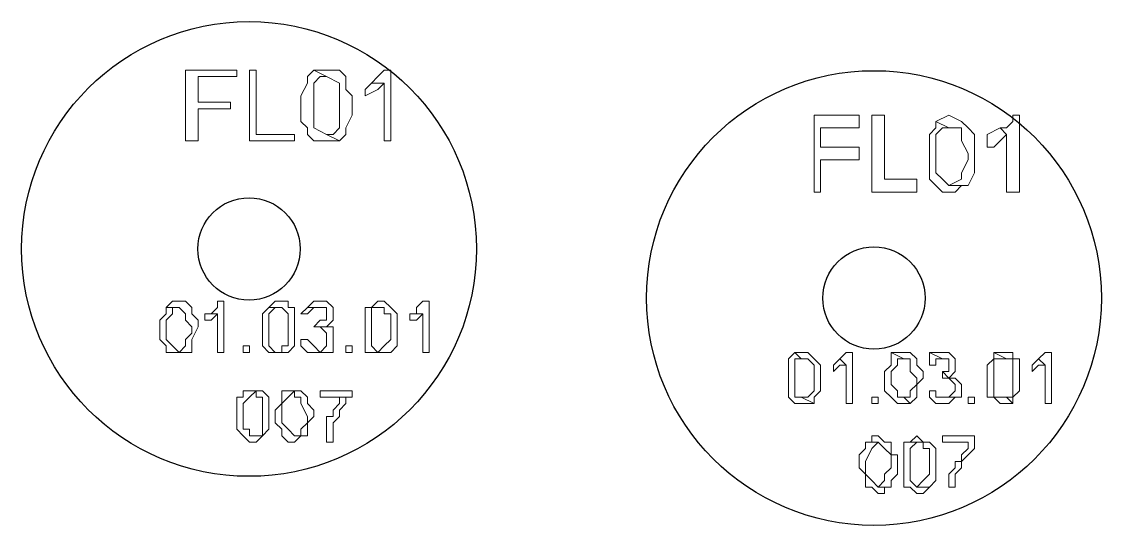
# Model space of a CAD drawing. Header units: millimetres. Extents: x 977 to 12288, y -94 to 5752.
# Drawn here: x 2782.93 to 2830.41, y 4483.5 to 4505.66 of the extents above; entities that cross this region are included whole.
import ezdxf

# ---------------------------------------------------------------- set-up
doc = ezdxf.new("R2010")
doc.units = ezdxf.units.MM

msp = doc.modelspace()

# ---------------------------------------------------------------- linework, layer by layer
at = {"color": 4, "lineweight": 0}
for points in [[(2792.39141681, 4503.51809489), (2790.13512573, 4503.51809489), (2790.13512573, 4500.41569466), (2790.6991985, 4500.41569466), (2790.6991985, 4501.82587658), (2792.10938042, 4501.82587658), (2792.10938042, 4502.10791297), (2790.6991985, 4502.10791297), (2790.6991985, 4503.23605851), (2792.39141681, 4503.23605851)], [(2793.23752596, 4503.51809489), (2792.95548957, 4503.51809489), (2792.95548957, 4500.41569466), (2794.92974426, 4500.41569466), (2794.92974426, 4500.69773105), (2793.23752596, 4500.69773105)], [(2795.77585342, 4503.51809489), (2795.49381703, 4503.23605851), (2795.49381703, 4502.95402212), (2795.49381703, 4502.95402212), (2795.21178065, 4502.38994935), (2795.21178065, 4501.82587658), (2795.21178065, 4501.82587658), (2795.21178065, 4501.26180382), (2795.49381703, 4500.97976743), (2795.49381703, 4500.69773105), (2795.77585342, 4500.41569466), (2796.33992618, 4500.41569466), (2796.62196257, 4500.41569466), (2796.90399895, 4500.41569466), (2796.33992618, 4500.69773105), (2796.33992618, 4500.69773105), (2795.77585342, 4500.97976743), (2795.77585342, 4500.97976743), (2795.77585342, 4501.5438402), (2795.77585342, 4501.82587658), (2795.77585342, 4502.38994935), (2795.77585342, 4502.67198574), (2795.77585342, 4502.95402212), (2796.0578898, 4503.23605851), (2796.33992618, 4503.23605851)], [(2796.33992618, 4503.51809489), (2796.0578898, 4503.51809489), (2795.77585342, 4503.51809489), (2796.33992618, 4503.23605851), (2796.33992618, 4503.23605851), (2796.90399895, 4502.95402212), (2796.90399895, 4502.95402212), (2796.90399895, 4502.38994935), (2796.90399895, 4501.82587658), (2796.90399895, 4501.5438402), (2796.90399895, 4501.26180382), (2796.90399895, 4500.97976743), (2796.62196257, 4500.69773105), (2796.33992618, 4500.69773105), (2796.90399895, 4500.41569466), (2797.18603534, 4500.69773105), (2797.18603534, 4500.97976743), (2797.18603534, 4500.97976743), (2797.46807172, 4501.5438402), (2797.46807172, 4501.82587658), (2797.46807172, 4502.38994935), (2797.18603534, 4502.67198574), (2797.18603534, 4502.67198574), (2797.18603534, 4503.23605851), (2797.18603534, 4503.23605851), (2796.90399895, 4503.51809489), (2796.62196257, 4503.51809489)], [(2799.16029003, 4503.51809489), (2798.87825364, 4503.51809489), (2798.87825364, 4503.51809489), (2798.59621726, 4503.23605851), (2798.31418087, 4502.95402212), (2798.87825364, 4502.95402212), (2798.87825364, 4500.41569466), (2799.16029003, 4500.41569466)], [(2798.31418087, 4502.95402212), (2798.03214449, 4502.67198574), (2798.03214449, 4502.38994935), (2798.03214449, 4502.38994935), (2798.59621726, 4502.67198574), (2798.59621726, 4502.67198574), (2798.87825364, 4502.95402212)], [(2819.74894607, 4501.5438402), (2817.77469138, 4501.5438402), (2817.77469138, 4498.15940359), (2818.05672776, 4498.15940359), (2818.05672776, 4499.56958551), (2819.74894607, 4499.56958551), (2819.74894607, 4500.13365828), (2818.05672776, 4500.13365828), (2818.05672776, 4500.97976743), (2819.74894607, 4500.97976743)], [(2820.8770916, 4501.5438402), (2820.31301884, 4501.5438402), (2820.31301884, 4498.15940359), (2822.28727352, 4498.15940359), (2822.28727352, 4498.72347636), (2820.8770916, 4498.72347636)], [(2823.13338268, 4501.26180382), (2823.13338268, 4500.97976743), (2822.85134629, 4500.69773105), (2822.85134629, 4500.69773105), (2822.85134629, 4500.41569466), (2822.85134629, 4499.8516219), (2822.85134629, 4499.56958551), (2822.85134629, 4499.28754913), (2822.85134629, 4498.72347636), (2823.13338268, 4498.44143998), (2823.41541906, 4498.15940359), (2823.69745545, 4498.15940359), (2823.97949183, 4498.15940359), (2824.26152821, 4498.44143998), (2823.69745545, 4498.44143998), (2823.69745545, 4498.44143998), (2823.41541906, 4498.72347636), (2823.13338268, 4499.00551274), (2823.13338268, 4499.28754913), (2823.13338268, 4499.8516219), (2823.13338268, 4500.13365828), (2823.13338268, 4500.69773105), (2823.41541906, 4500.97976743), (2823.41541906, 4500.97976743), (2823.69745545, 4500.97976743)], [(2823.69745545, 4501.5438402), (2823.69745545, 4501.5438402), (2823.13338268, 4501.26180382), (2823.69745545, 4500.97976743), (2823.97949183, 4500.97976743), (2824.26152821, 4500.97976743), (2824.26152821, 4500.69773105), (2824.26152821, 4500.41569466), (2824.5435646, 4499.8516219), (2824.5435646, 4499.56958551), (2824.26152821, 4499.00551274), (2824.26152821, 4498.72347636), (2824.26152821, 4498.72347636), (2823.69745545, 4498.44143998), (2824.26152821, 4498.44143998), (2824.5435646, 4498.44143998), (2824.82560098, 4499.00551274), (2824.82560098, 4499.00551274), (2824.82560098, 4499.28754913), (2824.82560098, 4499.8516219), (2824.82560098, 4500.13365828), (2824.82560098, 4500.69773105), (2824.82560098, 4500.69773105), (2824.5435646, 4500.97976743), (2824.5435646, 4500.97976743), (2824.26152821, 4501.26180382), (2824.26152821, 4501.26180382)], [(2826.79985567, 4501.5438402), (2826.51781929, 4501.5438402), (2826.51781929, 4501.26180382), (2826.2357829, 4500.97976743), (2825.95374652, 4500.97976743), (2826.2357829, 4500.69773105), (2826.2357829, 4498.15940359), (2826.79985567, 4498.15940359)], [(2825.95374652, 4500.97976743), (2825.38967375, 4500.69773105), (2825.38967375, 4500.13365828), (2825.67171013, 4500.13365828), (2825.95374652, 4500.41569466), (2825.95374652, 4500.41569466), (2826.2357829, 4500.69773105)], [(2789.85308935, 4493.36478506), (2789.57105296, 4493.36478506), (2789.28901658, 4493.08274868), (2789.85308935, 4493.08274868), (2789.85308935, 4493.08274868), (2790.13512573, 4492.80071229), (2790.13512573, 4492.80071229), (2790.13512573, 4492.51867591), (2790.41716212, 4492.23663952), (2790.41716212, 4491.95460314), (2790.13512573, 4491.67256676), (2790.13512573, 4491.39053037), (2790.13512573, 4491.39053037), (2789.85308935, 4491.10849399), (2790.13512573, 4491.10849399), (2790.41716212, 4491.10849399), (2790.41716212, 4491.39053037), (2790.41716212, 4491.67256676), (2790.41716212, 4491.67256676), (2790.6991985, 4492.23663952), (2790.6991985, 4492.51867591), (2790.41716212, 4492.80071229), (2790.41716212, 4492.80071229), (2790.41716212, 4493.08274868), (2790.41716212, 4493.08274868), (2790.13512573, 4493.36478506), (2790.13512573, 4493.36478506)], [(2791.82734404, 4493.36478506), (2791.82734404, 4493.36478506), (2791.54530765, 4493.36478506), (2791.54530765, 4493.08274868), (2791.26327127, 4492.80071229), (2791.54530765, 4492.80071229), (2791.54530765, 4491.10849399), (2791.82734404, 4491.10849399)], [(2794.36567149, 4493.36478506), (2794.08363511, 4493.36478506), (2793.80159873, 4493.08274868), (2794.36567149, 4493.08274868), (2794.36567149, 4493.08274868), (2794.64770788, 4492.80071229), (2794.64770788, 4492.80071229), (2794.64770788, 4492.51867591), (2794.64770788, 4492.23663952), (2794.64770788, 4491.95460314), (2794.64770788, 4491.67256676), (2794.64770788, 4491.39053037), (2794.36567149, 4491.39053037), (2794.36567149, 4491.10849399), (2794.64770788, 4491.10849399), (2794.64770788, 4491.10849399), (2794.92974426, 4491.39053037), (2794.92974426, 4491.67256676), (2794.92974426, 4491.67256676), (2794.92974426, 4492.23663952), (2794.92974426, 4492.51867591), (2794.92974426, 4492.80071229), (2794.92974426, 4492.80071229), (2794.92974426, 4493.08274868), (2794.64770788, 4493.08274868), (2794.64770788, 4493.36478506), (2794.64770788, 4493.36478506)], [(2796.0578898, 4493.36478506), (2795.77585342, 4493.36478506), (2795.49381703, 4493.08274868), (2796.0578898, 4493.08274868), (2796.0578898, 4493.08274868), (2796.33992618, 4493.08274868), (2796.33992618, 4493.08274868), (2796.33992618, 4492.80071229), (2796.33992618, 4492.51867591), (2796.33992618, 4492.51867591), (2796.0578898, 4492.51867591), (2795.77585342, 4492.23663952), (2796.33992618, 4492.23663952), (2796.62196257, 4492.51867591), (2796.62196257, 4492.51867591), (2796.62196257, 4492.80071229), (2796.62196257, 4492.80071229), (2796.62196257, 4493.08274868), (2796.62196257, 4493.08274868), (2796.33992618, 4493.36478506), (2796.33992618, 4493.36478506)], [(2798.59621726, 4493.36478506), (2798.59621726, 4493.36478506), (2798.31418087, 4493.08274868), (2798.59621726, 4493.08274868), (2798.87825364, 4493.08274868), (2798.87825364, 4492.80071229), (2799.16029003, 4492.80071229), (2799.16029003, 4492.51867591), (2799.16029003, 4492.23663952), (2799.16029003, 4491.95460314), (2799.16029003, 4491.67256676), (2798.87825364, 4491.39053037), (2798.87825364, 4491.39053037), (2798.59621726, 4491.10849399), (2799.16029003, 4491.10849399), (2799.16029003, 4491.10849399), (2799.44232641, 4491.39053037), (2799.44232641, 4491.67256676), (2799.44232641, 4491.67256676), (2799.44232641, 4492.23663952), (2799.44232641, 4492.51867591), (2799.44232641, 4492.80071229), (2799.44232641, 4492.80071229), (2799.16029003, 4493.08274868), (2799.16029003, 4493.08274868), (2798.87825364, 4493.36478506), (2798.87825364, 4493.36478506)], [(2800.85250833, 4493.36478506), (2800.57047195, 4493.36478506), (2800.57047195, 4493.36478506), (2800.28843556, 4493.08274868), (2800.28843556, 4492.80071229), (2800.57047195, 4492.80071229), (2800.57047195, 4491.10849399), (2800.85250833, 4491.10849399)], [(2789.28901658, 4493.08274868), (2789.28901658, 4493.08274868), (2789.28901658, 4492.80071229), (2789.28901658, 4492.80071229), (2789.0069802, 4492.51867591), (2789.0069802, 4492.23663952), (2789.0069802, 4491.95460314), (2789.0069802, 4491.67256676), (2789.28901658, 4491.39053037), (2789.28901658, 4491.10849399), (2789.57105296, 4491.10849399), (2789.85308935, 4491.10849399), (2789.85308935, 4491.10849399), (2790.13512573, 4491.10849399), (2789.85308935, 4491.10849399), (2789.85308935, 4491.10849399), (2789.57105296, 4491.39053037), (2789.57105296, 4491.39053037), (2789.28901658, 4491.67256676), (2789.28901658, 4492.23663952), (2789.28901658, 4492.51867591), (2789.57105296, 4492.80071229), (2789.57105296, 4492.80071229), (2789.57105296, 4493.08274868), (2789.85308935, 4493.08274868)], [(2791.26327127, 4492.80071229), (2790.98123489, 4492.80071229), (2790.98123489, 4492.51867591), (2790.98123489, 4492.51867591), (2791.26327127, 4492.51867591), (2791.26327127, 4492.51867591), (2791.54530765, 4492.80071229)], [(2793.80159873, 4493.08274868), (2793.80159873, 4493.08274868), (2793.51956234, 4492.80071229), (2793.51956234, 4492.80071229), (2793.51956234, 4492.51867591), (2793.51956234, 4492.23663952), (2793.51956234, 4491.95460314), (2793.51956234, 4491.67256676), (2793.51956234, 4491.39053037), (2793.80159873, 4491.10849399), (2794.08363511, 4491.10849399), (2794.36567149, 4491.10849399), (2794.36567149, 4491.10849399), (2794.64770788, 4491.10849399), (2794.36567149, 4491.10849399), (2794.08363511, 4491.10849399), (2793.80159873, 4491.39053037), (2793.80159873, 4491.39053037), (2793.80159873, 4491.67256676), (2793.80159873, 4492.23663952), (2793.80159873, 4492.51867591), (2793.80159873, 4492.80071229), (2793.80159873, 4492.80071229), (2794.08363511, 4493.08274868), (2794.36567149, 4493.08274868)], [(2795.49381703, 4493.08274868), (2795.49381703, 4493.08274868), (2795.21178065, 4492.80071229), (2795.49381703, 4492.80071229), (2795.49381703, 4492.80071229), (2795.77585342, 4493.08274868), (2795.77585342, 4493.08274868), (2796.0578898, 4493.08274868)], [(2798.31418087, 4493.08274868), (2798.03214449, 4493.08274868), (2798.03214449, 4492.80071229), (2798.03214449, 4492.80071229), (2798.03214449, 4492.51867591), (2798.03214449, 4492.23663952), (2798.03214449, 4491.95460314), (2798.03214449, 4491.67256676), (2798.03214449, 4491.39053037), (2798.03214449, 4491.10849399), (2798.31418087, 4491.10849399), (2798.59621726, 4491.10849399), (2798.87825364, 4491.10849399), (2799.16029003, 4491.10849399), (2798.59621726, 4491.10849399), (2798.59621726, 4491.10849399), (2798.31418087, 4491.39053037), (2798.31418087, 4491.39053037), (2798.31418087, 4491.67256676), (2798.31418087, 4492.23663952), (2798.31418087, 4492.51867591), (2798.31418087, 4492.80071229), (2798.31418087, 4492.80071229), (2798.31418087, 4493.08274868), (2798.59621726, 4493.08274868)], [(2800.28843556, 4492.80071229), (2800.00639918, 4492.80071229), (2800.00639918, 4492.51867591), (2800.00639918, 4492.51867591), (2800.28843556, 4492.51867591), (2800.28843556, 4492.51867591), (2800.57047195, 4492.80071229)], [(2795.77585342, 4492.23663952), (2795.77585342, 4492.23663952), (2796.0578898, 4492.23663952), (2796.62196257, 4492.23663952), (2796.33992618, 4492.23663952), (2796.33992618, 4492.23663952), (2795.77585342, 4492.23663952)], [(2796.62196257, 4492.23663952), (2796.0578898, 4492.23663952), (2796.0578898, 4492.23663952), (2796.33992618, 4491.95460314), (2796.33992618, 4491.95460314), (2796.33992618, 4491.67256676), (2796.33992618, 4491.67256676), (2796.33992618, 4491.39053037), (2796.33992618, 4491.39053037), (2796.0578898, 4491.10849399), (2796.62196257, 4491.10849399), (2796.62196257, 4491.10849399), (2796.62196257, 4491.39053037), (2796.62196257, 4491.67256676), (2796.62196257, 4491.95460314), (2796.62196257, 4491.95460314)], [(2792.67345319, 4491.10849399), (2792.67345319, 4491.39053037), (2792.95548957, 4491.39053037), (2792.95548957, 4491.10849399), (2792.67345319, 4491.10849399)], [(2795.49381703, 4491.67256676), (2795.21178065, 4491.67256676), (2795.21178065, 4491.39053037), (2795.49381703, 4491.10849399), (2795.49381703, 4491.10849399), (2795.77585342, 4491.10849399), (2796.0578898, 4491.10849399), (2796.0578898, 4491.10849399), (2796.33992618, 4491.10849399), (2796.62196257, 4491.10849399), (2796.0578898, 4491.10849399), (2796.0578898, 4491.10849399), (2795.77585342, 4491.39053037), (2795.77585342, 4491.39053037)], [(2797.18603534, 4491.10849399), (2797.18603534, 4491.39053037), (2797.46807172, 4491.39053037), (2797.46807172, 4491.10849399), (2797.18603534, 4491.10849399)], [(2816.92858223, 4491.10849399), (2816.64654584, 4490.8264576), (2816.64654584, 4490.54442122), (2816.64654584, 4490.54442122), (2816.64654584, 4490.26238484), (2816.64654584, 4489.98034845), (2816.64654584, 4489.98034845), (2816.64654584, 4489.41627568), (2816.64654584, 4489.1342393), (2816.64654584, 4489.1342393), (2816.92858223, 4488.85220291), (2817.21061861, 4488.85220291), (2817.49265499, 4488.85220291), (2817.77469138, 4488.85220291), (2817.21061861, 4489.1342393), (2817.21061861, 4489.1342393), (2816.92858223, 4489.1342393), (2816.92858223, 4489.41627568), (2816.92858223, 4489.69831207), (2816.92858223, 4489.98034845), (2816.92858223, 4490.26238484), (2816.92858223, 4490.54442122), (2816.92858223, 4490.8264576), (2816.92858223, 4490.8264576), (2817.21061861, 4490.8264576)], [(2817.21061861, 4491.10849399), (2817.21061861, 4491.10849399), (2816.92858223, 4491.10849399), (2817.21061861, 4490.8264576), (2817.49265499, 4490.8264576), (2817.49265499, 4490.8264576), (2817.77469138, 4490.54442122), (2817.77469138, 4490.26238484), (2817.77469138, 4489.98034845), (2817.77469138, 4489.69831207), (2817.77469138, 4489.41627568), (2817.49265499, 4489.1342393), (2817.49265499, 4489.1342393), (2817.21061861, 4489.1342393), (2817.77469138, 4488.85220291), (2817.77469138, 4489.1342393), (2818.05672776, 4489.41627568), (2818.05672776, 4489.41627568), (2818.05672776, 4489.69831207), (2818.05672776, 4489.98034845), (2818.05672776, 4490.26238484), (2818.05672776, 4490.54442122), (2818.05672776, 4490.54442122), (2817.77469138, 4490.8264576), (2817.77469138, 4490.8264576), (2817.49265499, 4491.10849399), (2817.49265499, 4491.10849399)], [(2818.90283692, 4490.8264576), (2818.62080053, 4490.54442122), (2818.62080053, 4490.26238484), (2818.62080053, 4490.26238484), (2818.90283692, 4490.54442122), (2818.90283692, 4490.54442122), (2819.1848733, 4490.54442122)], [(2819.46690968, 4491.10849399), (2819.1848733, 4491.10849399), (2819.1848733, 4491.10849399), (2818.90283692, 4490.8264576), (2818.90283692, 4490.8264576), (2819.1848733, 4490.54442122), (2819.1848733, 4488.85220291), (2819.46690968, 4488.85220291)], [(2821.15912799, 4491.10849399), (2821.15912799, 4490.8264576), (2821.15912799, 4490.54442122), (2821.15912799, 4490.54442122), (2820.8770916, 4490.26238484), (2820.8770916, 4489.98034845), (2820.8770916, 4489.98034845), (2820.8770916, 4489.41627568), (2821.15912799, 4489.1342393), (2821.15912799, 4489.1342393), (2821.44116437, 4488.85220291), (2821.72320076, 4488.85220291), (2821.72320076, 4488.85220291), (2822.00523714, 4488.85220291), (2821.72320076, 4489.1342393), (2821.72320076, 4489.1342393), (2821.44116437, 4489.1342393), (2821.44116437, 4489.41627568), (2821.15912799, 4489.69831207), (2821.15912799, 4489.98034845), (2821.15912799, 4490.26238484), (2821.44116437, 4490.54442122), (2821.44116437, 4490.8264576), (2821.44116437, 4490.8264576), (2821.72320076, 4490.8264576)], [(2821.72320076, 4491.10849399), (2821.44116437, 4491.10849399), (2821.15912799, 4491.10849399), (2821.72320076, 4490.8264576), (2821.72320076, 4490.8264576), (2822.00523714, 4490.8264576), (2822.00523714, 4490.54442122), (2822.00523714, 4490.26238484), (2822.28727352, 4489.98034845), (2822.28727352, 4489.69831207), (2822.00523714, 4489.41627568), (2822.00523714, 4489.1342393), (2822.00523714, 4489.1342393), (2821.72320076, 4489.1342393), (2822.00523714, 4488.85220291), (2822.28727352, 4489.1342393), (2822.28727352, 4489.41627568), (2822.28727352, 4489.41627568), (2822.28727352, 4489.69831207), (2822.56930991, 4489.98034845), (2822.56930991, 4490.26238484), (2822.28727352, 4490.54442122), (2822.28727352, 4490.54442122), (2822.28727352, 4490.8264576), (2822.28727352, 4490.8264576), (2822.00523714, 4491.10849399), (2822.00523714, 4491.10849399)], [(2822.85134629, 4491.10849399), (2822.85134629, 4490.8264576), (2822.85134629, 4490.54442122), (2823.13338268, 4490.54442122), (2823.13338268, 4490.54442122), (2823.13338268, 4490.8264576), (2823.13338268, 4490.8264576), (2823.41541906, 4490.8264576)], [(2823.41541906, 4491.10849399), (2823.13338268, 4491.10849399), (2822.85134629, 4491.10849399), (2823.41541906, 4490.8264576), (2823.41541906, 4490.8264576), (2823.69745545, 4490.8264576), (2823.69745545, 4490.8264576), (2823.69745545, 4490.54442122), (2823.69745545, 4490.54442122), (2823.69745545, 4490.26238484), (2823.69745545, 4490.26238484), (2823.41541906, 4490.26238484), (2823.69745545, 4489.98034845), (2823.97949183, 4490.26238484), (2823.97949183, 4490.26238484), (2823.97949183, 4490.54442122), (2823.97949183, 4490.54442122), (2823.97949183, 4490.8264576), (2823.97949183, 4490.8264576), (2823.69745545, 4491.10849399), (2823.69745545, 4491.10849399)], [(2825.67171013, 4491.10849399), (2825.67171013, 4490.8264576), (2825.38967375, 4490.54442122), (2825.38967375, 4490.54442122), (2825.38967375, 4490.26238484), (2825.38967375, 4489.98034845), (2825.38967375, 4489.98034845), (2825.38967375, 4489.41627568), (2825.38967375, 4489.1342393), (2825.67171013, 4489.1342393), (2825.95374652, 4488.85220291), (2826.2357829, 4488.85220291), (2826.2357829, 4488.85220291), (2826.51781929, 4488.85220291), (2826.2357829, 4489.1342393), (2825.95374652, 4489.1342393), (2825.67171013, 4489.1342393), (2825.67171013, 4489.41627568), (2825.67171013, 4489.69831207), (2825.67171013, 4489.98034845), (2825.67171013, 4490.26238484), (2825.67171013, 4490.54442122), (2825.67171013, 4490.8264576), (2825.95374652, 4490.8264576), (2826.2357829, 4490.8264576)], [(2826.2357829, 4491.10849399), (2825.95374652, 4491.10849399), (2825.67171013, 4491.10849399), (2826.2357829, 4490.8264576), (2826.2357829, 4490.8264576), (2826.51781929, 4490.8264576), (2826.51781929, 4490.54442122), (2826.51781929, 4490.26238484), (2826.51781929, 4489.98034845), (2826.51781929, 4489.69831207), (2826.51781929, 4489.41627568), (2826.51781929, 4489.1342393), (2826.2357829, 4489.1342393), (2826.2357829, 4489.1342393), (2826.51781929, 4488.85220291), (2826.51781929, 4489.1342393), (2826.79985567, 4489.41627568), (2826.79985567, 4489.41627568), (2826.79985567, 4489.69831207), (2826.79985567, 4489.98034845), (2826.79985567, 4490.26238484), (2826.79985567, 4490.54442122), (2826.79985567, 4490.54442122), (2826.79985567, 4490.8264576), (2826.51781929, 4490.8264576), (2826.51781929, 4491.10849399), (2826.51781929, 4491.10849399)], [(2827.64596482, 4490.8264576), (2827.36392844, 4490.54442122), (2827.36392844, 4490.26238484), (2827.36392844, 4490.26238484), (2827.64596482, 4490.54442122), (2827.64596482, 4490.54442122), (2827.92800121, 4490.54442122)], [(2828.21003759, 4491.10849399), (2827.92800121, 4491.10849399), (2827.92800121, 4491.10849399), (2827.64596482, 4490.8264576), (2827.64596482, 4490.8264576), (2827.92800121, 4490.54442122), (2827.92800121, 4488.85220291), (2828.21003759, 4488.85220291)], [(2823.41541906, 4490.26238484), (2823.41541906, 4489.98034845), (2823.41541906, 4489.98034845), (2823.97949183, 4489.98034845), (2823.69745545, 4489.98034845), (2823.69745545, 4489.98034845), (2823.41541906, 4490.26238484)], [(2823.97949183, 4489.98034845), (2823.41541906, 4489.98034845), (2823.69745545, 4489.98034845), (2823.69745545, 4489.98034845), (2823.97949183, 4489.69831207), (2823.97949183, 4489.41627568), (2823.97949183, 4489.41627568), (2823.69745545, 4489.1342393), (2823.69745545, 4489.1342393), (2823.41541906, 4489.1342393), (2823.97949183, 4489.1342393), (2823.97949183, 4489.1342393), (2824.26152821, 4489.1342393), (2824.26152821, 4489.41627568), (2824.26152821, 4489.69831207), (2823.97949183, 4489.98034845)], [(2792.67345319, 4489.41627568), (2792.67345319, 4489.1342393), (2792.39141681, 4489.1342393), (2792.39141681, 4488.85220291), (2792.39141681, 4488.57016653), (2792.39141681, 4488.28813015), (2792.39141681, 4488.28813015), (2792.39141681, 4488.00609376), (2792.39141681, 4487.72405738), (2792.67345319, 4487.44202099), (2792.95548957, 4487.15998461), (2793.23752596, 4487.15998461), (2793.23752596, 4487.15998461), (2793.51956234, 4487.44202099), (2793.23752596, 4487.44202099), (2792.95548957, 4487.44202099), (2792.95548957, 4487.72405738), (2792.67345319, 4487.72405738), (2792.67345319, 4488.00609376), (2792.67345319, 4488.28813015), (2792.67345319, 4488.57016653), (2792.67345319, 4488.85220291), (2792.95548957, 4489.1342393), (2792.95548957, 4489.1342393), (2793.23752596, 4489.41627568)], [(2793.23752596, 4489.41627568), (2792.95548957, 4489.41627568), (2792.67345319, 4489.41627568), (2793.23752596, 4489.41627568), (2793.23752596, 4489.1342393), (2793.51956234, 4489.1342393), (2793.51956234, 4489.1342393), (2793.51956234, 4488.85220291), (2793.51956234, 4488.28813015), (2793.51956234, 4488.00609376), (2793.51956234, 4487.72405738), (2793.51956234, 4487.72405738), (2793.51956234, 4487.44202099), (2793.23752596, 4487.44202099), (2793.51956234, 4487.44202099), (2793.51956234, 4487.44202099), (2793.80159873, 4487.72405738), (2793.80159873, 4487.72405738), (2793.80159873, 4488.00609376), (2793.80159873, 4488.28813015), (2793.80159873, 4488.57016653), (2793.80159873, 4488.85220291), (2793.80159873, 4488.85220291), (2793.80159873, 4489.1342393), (2793.80159873, 4489.1342393), (2793.51956234, 4489.41627568), (2793.51956234, 4489.41627568)], [(2794.36567149, 4489.41627568), (2794.36567149, 4489.1342393), (2794.36567149, 4489.1342393), (2794.36567149, 4488.85220291), (2794.08363511, 4488.57016653), (2794.08363511, 4488.28813015), (2794.08363511, 4488.28813015), (2794.08363511, 4488.00609376), (2794.36567149, 4487.72405738), (2794.36567149, 4487.44202099), (2794.64770788, 4487.15998461), (2794.92974426, 4487.15998461), (2794.92974426, 4487.15998461), (2795.21178065, 4487.44202099), (2794.92974426, 4487.44202099), (2794.92974426, 4487.44202099), (2794.64770788, 4487.72405738), (2794.64770788, 4487.72405738), (2794.36567149, 4488.00609376), (2794.36567149, 4488.28813015), (2794.36567149, 4488.57016653), (2794.36567149, 4488.85220291), (2794.64770788, 4489.1342393), (2794.64770788, 4489.1342393), (2794.92974426, 4489.41627568)], [(2794.92974426, 4489.41627568), (2794.64770788, 4489.41627568), (2794.36567149, 4489.41627568), (2794.92974426, 4489.41627568), (2794.92974426, 4489.1342393), (2795.21178065, 4489.1342393), (2795.21178065, 4489.1342393), (2795.21178065, 4488.85220291), (2795.49381703, 4488.28813015), (2795.49381703, 4488.00609376), (2795.21178065, 4487.72405738), (2795.21178065, 4487.72405738), (2795.21178065, 4487.44202099), (2794.92974426, 4487.44202099), (2795.21178065, 4487.44202099), (2795.49381703, 4487.44202099), (2795.49381703, 4487.72405738), (2795.49381703, 4487.72405738), (2795.49381703, 4488.00609376), (2795.77585342, 4488.28813015), (2795.77585342, 4488.57016653), (2795.49381703, 4488.85220291), (2795.49381703, 4488.85220291), (2795.49381703, 4489.1342393), (2795.49381703, 4489.1342393), (2795.21178065, 4489.41627568), (2795.21178065, 4489.41627568)], [(2797.46807172, 4489.41627568), (2796.0578898, 4489.41627568), (2796.0578898, 4489.1342393), (2797.18603534, 4489.1342393), (2796.90399895, 4489.1342393), (2796.90399895, 4488.85220291), (2796.62196257, 4488.57016653), (2796.62196257, 4488.28813015), (2796.33992618, 4488.28813015), (2796.33992618, 4488.00609376), (2796.33992618, 4487.72405738), (2796.33992618, 4487.44202099), (2796.33992618, 4487.15998461), (2796.62196257, 4487.15998461), (2796.62196257, 4487.15998461), (2796.62196257, 4487.44202099), (2796.62196257, 4487.72405738), (2796.62196257, 4488.00609376), (2796.90399895, 4488.28813015), (2796.90399895, 4488.57016653), (2797.18603534, 4488.85220291), (2797.18603534, 4489.1342393), (2797.46807172, 4489.1342393)], [(2823.13338268, 4489.41627568), (2822.85134629, 4489.41627568), (2822.85134629, 4489.1342393), (2822.85134629, 4489.1342393), (2822.85134629, 4489.1342393), (2823.13338268, 4488.85220291), (2823.41541906, 4488.85220291), (2823.41541906, 4488.85220291), (2823.69745545, 4488.85220291), (2823.97949183, 4489.1342393), (2823.41541906, 4489.1342393), (2823.41541906, 4489.1342393), (2823.13338268, 4489.1342393), (2823.13338268, 4489.1342393)], [(2820.31301884, 4488.85220291), (2820.31301884, 4489.1342393), (2820.59505522, 4489.1342393), (2820.59505522, 4488.85220291), (2820.31301884, 4488.85220291)], [(2824.5435646, 4488.85220291), (2824.5435646, 4489.1342393), (2824.82560098, 4489.1342393), (2824.82560098, 4488.85220291), (2824.5435646, 4488.85220291)], [(2820.31301884, 4487.15998461), (2820.03098245, 4487.15998461), (2820.03098245, 4486.87794823), (2820.03098245, 4486.87794823), (2819.74894607, 4486.59591184), (2819.74894607, 4486.31387546), (2819.74894607, 4486.03183907), (2820.03098245, 4485.74980269), (2820.03098245, 4485.4677663), (2820.03098245, 4485.18572992), (2820.31301884, 4485.18572992), (2820.59505522, 4484.90369354), (2820.8770916, 4484.90369354), (2820.8770916, 4485.18572992), (2820.59505522, 4485.18572992), (2820.59505522, 4485.18572992), (2820.31301884, 4485.4677663), (2820.31301884, 4485.4677663), (2820.03098245, 4485.74980269), (2820.03098245, 4486.31387546), (2820.03098245, 4486.31387546), (2820.31301884, 4486.87794823), (2820.31301884, 4486.87794823), (2820.31301884, 4486.87794823), (2820.59505522, 4487.15998461)], [(2820.59505522, 4487.44202099), (2820.31301884, 4487.44202099), (2820.31301884, 4487.15998461), (2820.59505522, 4487.15998461), (2820.59505522, 4487.15998461), (2820.8770916, 4486.87794823), (2820.8770916, 4486.87794823), (2821.15912799, 4486.59591184), (2821.15912799, 4486.31387546), (2821.15912799, 4486.03183907), (2820.8770916, 4485.74980269), (2820.8770916, 4485.4677663), (2820.8770916, 4485.4677663), (2820.59505522, 4485.18572992), (2820.8770916, 4485.18572992), (2821.15912799, 4485.18572992), (2821.15912799, 4485.4677663), (2821.15912799, 4485.4677663), (2821.44116437, 4485.74980269), (2821.44116437, 4486.31387546), (2821.44116437, 4486.59591184), (2821.15912799, 4486.59591184), (2821.15912799, 4486.87794823), (2821.15912799, 4487.15998461), (2821.15912799, 4487.15998461), (2820.8770916, 4487.15998461), (2820.8770916, 4487.15998461)], [(2822.00523714, 4487.15998461), (2821.72320076, 4487.15998461), (2821.72320076, 4486.87794823), (2821.72320076, 4486.87794823), (2821.72320076, 4486.59591184), (2821.72320076, 4486.31387546), (2821.72320076, 4486.03183907), (2821.72320076, 4485.74980269), (2821.72320076, 4485.4677663), (2821.72320076, 4485.18572992), (2822.00523714, 4485.18572992), (2822.28727352, 4484.90369354), (2822.56930991, 4484.90369354), (2822.85134629, 4485.18572992), (2822.28727352, 4485.18572992), (2822.28727352, 4485.18572992), (2822.00523714, 4485.4677663), (2822.00523714, 4485.4677663), (2822.00523714, 4485.74980269), (2822.00523714, 4486.31387546), (2822.00523714, 4486.31387546), (2822.00523714, 4486.87794823), (2822.00523714, 4486.87794823), (2822.00523714, 4486.87794823), (2822.28727352, 4487.15998461)], [(2822.28727352, 4487.44202099), (2822.28727352, 4487.44202099), (2822.00523714, 4487.15998461), (2822.28727352, 4487.15998461), (2822.56930991, 4487.15998461), (2822.56930991, 4486.87794823), (2822.85134629, 4486.87794823), (2822.85134629, 4486.59591184), (2822.85134629, 4486.31387546), (2822.85134629, 4486.03183907), (2822.85134629, 4485.74980269), (2822.56930991, 4485.4677663), (2822.56930991, 4485.4677663), (2822.28727352, 4485.18572992), (2822.85134629, 4485.18572992), (2822.85134629, 4485.18572992), (2823.13338268, 4485.4677663), (2823.13338268, 4485.4677663), (2823.13338268, 4485.74980269), (2823.13338268, 4486.31387546), (2823.13338268, 4486.59591184), (2823.13338268, 4486.59591184), (2823.13338268, 4486.87794823), (2822.85134629, 4487.15998461), (2822.85134629, 4487.15998461), (2822.56930991, 4487.15998461), (2822.56930991, 4487.15998461)], [(2824.82560098, 4487.44202099), (2823.41541906, 4487.44202099), (2823.41541906, 4487.15998461), (2824.5435646, 4487.15998461), (2824.5435646, 4486.87794823), (2824.26152821, 4486.59591184), (2824.26152821, 4486.31387546), (2823.97949183, 4486.31387546), (2823.97949183, 4486.03183907), (2823.69745545, 4485.74980269), (2823.69745545, 4485.74980269), (2823.69745545, 4485.18572992), (2823.69745545, 4485.18572992), (2823.97949183, 4485.18572992), (2823.97949183, 4485.18572992), (2823.97949183, 4485.4677663), (2823.97949183, 4485.74980269), (2824.26152821, 4486.03183907), (2824.26152821, 4486.31387546), (2824.5435646, 4486.59591184), (2824.5435646, 4486.59591184), (2824.82560098, 4486.87794823), (2824.82560098, 4487.15998461)]]:
    msp.add_lwpolyline(points, close=True, dxfattribs=at)
for centre, radius in [((2792.92994671, 4495.65703052), 10), ((2820.40654802, 4493.49716876), 10), ((2792.92994671, 4495.65703052), 2.25), ((2820.40654802, 4493.49716876), 2.25)]:
    msp.add_circle(centre, radius)

doc.saveas('drawing.dxf')
